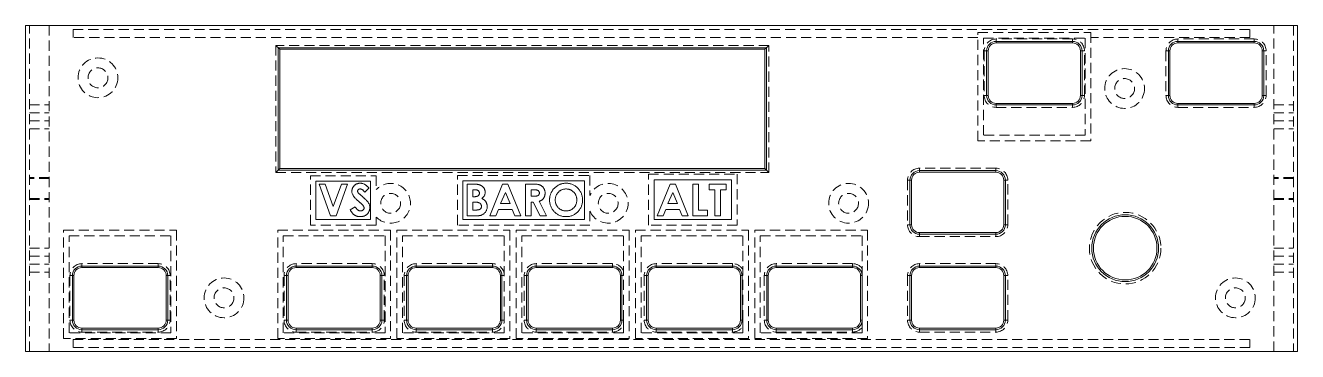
# Model space of a CAD drawing. Header units: millimetres. Extents: x 0 to 160, y 0 to 41.
import ezdxf

# ---------------------------------------------------------------- set-up
doc = ezdxf.new("R2010")
doc.units = ezdxf.units.MM
doc.linetypes.add('HIDDEN', pattern=[1.905, 1.27, -0.635])

msp = doc.modelspace()

# ---------------------------------------------------------------- linework, layer by layer
at = {"color": 7, "linetype": 'Continuous', "lineweight": 15}
for p, q in [((160, 41), (0, 41)), ((0, 41), (0, 0)), ((160, 0), (160, 41)), ((31.5, 38.5), (32, 38)), ((93.5, 38.5), (93, 38)), ((122.09, 38.8), (122.09, 39.3)), ((122.09, 39), (131.69, 39)), ((131.69, 38.8), (122.09, 38.8)), ((131.69, 39.3), (131.69, 38.8)), ((144.95, 38.8), (144.95, 39.3)), ((144.95, 39), (154.55, 39)), ((154.55, 38.8), (144.95, 38.8)), ((154.55, 39.3), (154.55, 38.8)), ((31.8, 22.8), (31.8, 38.2)), ((31.8, 38.2), (93.2, 38.2)), ((32, 38), (32, 23)), ((93, 38), (32, 38)), ((93, 23), (93, 38)), ((93.2, 38.2), (93.2, 22.8)), ((121.09, 37.8), (120.59, 37.8)), ((120.89, 32.2), (120.89, 37.8)), ((121.09, 37.8), (121.09, 32.2)), ((133.19, 37.8), (132.69, 37.8)), ((132.69, 32.2), (132.69, 37.8)), ((132.89, 37.8), (132.89, 32.2)), ((143.95, 37.8), (143.45, 37.8)), ((143.75, 32.2), (143.75, 37.8)), ((143.95, 37.8), (143.95, 32.2)), ((156.05, 37.8), (155.55, 37.8)), ((155.55, 32.2), (155.55, 37.8)), ((155.75, 37.8), (155.75, 32.2)), ((121.09, 32.2), (120.59, 32.2)), ((133.19, 32.2), (132.69, 32.2)), ((143.95, 32.2), (143.45, 32.2)), ((156.05, 32.2), (155.55, 32.2)), ((122.09, 31.2), (122.09, 30.7)), ((122.09, 31.2), (131.69, 31.2)), ((131.69, 31), (122.09, 31)), ((131.69, 30.7), (131.69, 31.2)), ((144.95, 31.2), (144.95, 30.7)), ((144.95, 31.2), (154.55, 31.2)), ((154.55, 31), (144.95, 31)), ((154.55, 30.7), (154.55, 31.2)), ((32, 23), (31.5, 22.5)), ((93.2, 22.8), (31.8, 22.8)), ((32, 23), (93, 23)), ((93, 23), (93.5, 22.5)), ((112.45, 22.55), (112.45, 23.05)), ((112.45, 22.75), (122.05, 22.75)), ((122.05, 22.55), (112.45, 22.55)), ((122.05, 23.05), (122.05, 22.55)), ((36.54, 21.41), (36.54, 16.61)), ((43.42, 21.41), (36.54, 21.41)), ((36.93, 21.06), (37.7, 21.06)), ((38.38, 17.06), (36.93, 21.06)), ((37.7, 21.06), (38.72, 18.22)), ((38.72, 18.22), (39.75, 21.06)), ((40.52, 21.06), (39.07, 17.06)), ((39.75, 21.06), (40.52, 21.06)), ((43.42, 16.61), (43.42, 21.41)), ((70.3, 21.45), (55.03, 21.45)), ((55.03, 21.45), (55.03, 16.61)), ((55.56, 17.06), (55.56, 21.06)), ((55.56, 21.06), (56.2, 21.06)), ((58.41, 17.06), (60.02, 21.06)), ((60.02, 21.06), (60.69, 21.06)), ((60.69, 21.06), (62.31, 17.06)), ((62.89, 21.06), (63.73, 21.06)), ((62.89, 17.06), (62.89, 21.06)), ((70.3, 16.61), (70.3, 21.45)), ((79.07, 21.61), (79.07, 16.61)), ((88.81, 21.61), (79.07, 21.61)), ((79.46, 17.06), (81.07, 21.06)), ((81.07, 21.06), (81.74, 21.06)), ((81.74, 21.06), (83.35, 17.06)), ((83.94, 21.06), (84.66, 21.06)), ((83.94, 17.06), (83.94, 21.06)), ((84.66, 21.06), (84.66, 17.78)), ((85.99, 21.06), (88.15, 21.06)), ((85.99, 20.34), (85.99, 21.06)), ((88.15, 21.06), (88.15, 20.34)), ((88.81, 16.61), (88.81, 21.61)), ((111.45, 21.55), (110.95, 21.55)), ((111.25, 15.95), (111.25, 21.55)), ((111.45, 21.55), (111.45, 15.95)), ((123.55, 21.55), (123.05, 21.55)), ((123.05, 15.95), (123.05, 21.55)), ((123.25, 21.55), (123.25, 15.95)), ((43.21, 20.53), (42.67, 20.04)), ((56.5, 20.34), (56.28, 20.34)), ((56.28, 20.34), (56.28, 19.47)), ((56.28, 19.47), (56.47, 19.47)), ((60.36, 19.99), (59.76, 18.6)), ((60.96, 18.6), (60.36, 19.99)), ((63.86, 20.34), (63.61, 20.34)), ((63.61, 20.34), (63.61, 19.52)), ((63.61, 19.52), (63.89, 19.52)), ((81.41, 19.99), (80.81, 18.6)), ((82, 18.6), (81.41, 19.99)), ((86.71, 20.34), (85.99, 20.34)), ((86.71, 17.06), (86.71, 20.34)), ((88.15, 20.34), (87.43, 20.34)), ((87.43, 20.34), (87.43, 17.06)), ((40.85, 17.81), (41.48, 18.19)), ((56.45, 18.8), (56.28, 18.8)), ((56.28, 18.8), (56.28, 17.78)), ((56.28, 17.78), (56.49, 17.78)), ((59.48, 17.88), (59.17, 17.06)), ((61.23, 17.88), (59.48, 17.88)), ((59.76, 18.6), (60.96, 18.6)), ((61.54, 17.06), (61.23, 17.88)), ((63.86, 18.8), (63.61, 18.8)), ((63.61, 18.8), (63.61, 17.06)), ((64.74, 17.06), (63.86, 18.8)), ((64.61, 18.89), (65.54, 17.06)), ((80.53, 17.88), (80.22, 17.06)), ((82.28, 17.88), (80.53, 17.88)), ((80.81, 18.6), (82, 18.6)), ((82.59, 17.06), (82.28, 17.88)), ((84.66, 17.78), (85.79, 17.78)), ((85.79, 17.78), (85.79, 17.06)), ((36.54, 16.61), (43.42, 16.61)), ((39.07, 17.06), (38.38, 17.06)), ((55.03, 16.61), (70.3, 16.61)), ((56.69, 17.06), (55.56, 17.06)), ((59.17, 17.06), (58.41, 17.06)), ((62.31, 17.06), (61.54, 17.06)), ((63.61, 17.06), (62.89, 17.06)), ((65.54, 17.06), (64.74, 17.06)), ((79.07, 16.61), (88.81, 16.61)), ((80.22, 17.06), (79.46, 17.06)), ((83.35, 17.06), (82.59, 17.06)), ((85.79, 17.06), (83.94, 17.06)), ((87.43, 17.06), (86.71, 17.06)), ((111.45, 15.95), (110.95, 15.95)), ((112.45, 14.95), (112.45, 14.45)), ((112.45, 14.95), (122.05, 14.95)), ((122.05, 14.75), (112.45, 14.75)), ((122.05, 14.45), (122.05, 14.95)), ((123.55, 15.95), (123.05, 15.95)), ((7.1, 11.05), (7.1, 10.55)), ((7.1, 10.75), (16.7, 10.75)), ((16.7, 10.55), (7.1, 10.55)), ((16.7, 10.55), (16.7, 11.05)), ((34.03, 11.05), (34.03, 10.55)), ((34.03, 10.75), (43.63, 10.75)), ((43.63, 10.55), (34.03, 10.55)), ((43.63, 10.55), (43.63, 11.05)), ((49.13, 11.05), (49.13, 10.55)), ((49.13, 10.75), (58.73, 10.75)), ((58.73, 10.55), (49.13, 10.55)), ((58.73, 10.55), (58.73, 11.05)), ((64.23, 11.05), (64.23, 10.55)), ((64.23, 10.75), (73.83, 10.75)), ((73.83, 10.55), (64.23, 10.55)), ((73.83, 10.55), (73.83, 11.05)), ((79.33, 11.05), (79.33, 10.55)), ((79.33, 10.75), (88.93, 10.75)), ((88.93, 10.55), (79.33, 10.55)), ((88.93, 10.55), (88.93, 11.05)), ((94.43, 10.55), (94.43, 11.05)), ((94.43, 10.75), (104.03, 10.75)), ((104.03, 10.55), (94.43, 10.55)), ((104.03, 11.05), (104.03, 10.55)), ((112.45, 10.55), (112.45, 11.05)), ((112.45, 10.75), (122.05, 10.75)), ((122.05, 10.55), (112.45, 10.55)), ((122.05, 11.05), (122.05, 10.55)), ((5.6, 9.55), (6.1, 9.55)), ((5.9, 3.95), (5.9, 9.55)), ((6.1, 9.55), (6.1, 3.95)), ((17.7, 9.55), (18.2, 9.55)), ((17.7, 3.95), (17.7, 9.55)), ((17.9, 9.55), (17.9, 3.95)), ((32.53, 9.55), (33.03, 9.55)), ((32.83, 3.95), (32.83, 9.55)), ((33.03, 9.55), (33.03, 3.95)), ((44.63, 9.55), (45.13, 9.55)), ((44.63, 3.95), (44.63, 9.55)), ((44.83, 9.55), (44.83, 3.95)), ((47.63, 9.55), (48.13, 9.55)), ((47.93, 3.95), (47.93, 9.55)), ((48.13, 9.55), (48.13, 3.95)), ((59.73, 9.55), (60.23, 9.55)), ((59.73, 3.95), (59.73, 9.55)), ((59.93, 9.55), (59.93, 3.95)), ((62.73, 9.55), (63.23, 9.55)), ((63.03, 3.95), (63.03, 9.55)), ((63.23, 9.55), (63.23, 3.95)), ((74.83, 9.55), (75.23, 9.55)), ((74.83, 3.95), (74.83, 9.55)), ((75.03, 9.55), (75.03, 3.95)), ((77.83, 9.55), (78.33, 9.55)), ((78.13, 3.95), (78.13, 9.55)), ((78.33, 9.55), (78.33, 3.95)), ((89.93, 9.55), (90.23, 9.55)), ((89.93, 3.95), (89.93, 9.55)), ((90.13, 9.55), (90.13, 3.95)), ((93.43, 9.55), (92.93, 9.55)), ((93.23, 3.95), (93.23, 9.55)), ((93.43, 9.55), (93.43, 3.95)), ((105.23, 9.55), (105.03, 9.55)), ((105.03, 3.95), (105.03, 9.55)), ((105.23, 9.55), (105.23, 3.95)), ((111.45, 9.55), (110.95, 9.55)), ((111.25, 3.95), (111.25, 9.55)), ((111.45, 9.55), (111.45, 3.95)), ((123.55, 9.55), (123.05, 9.55)), ((123.05, 3.95), (123.05, 9.55)), ((123.25, 9.55), (123.25, 3.95)), ((5.6, 3.95), (6.1, 3.95)), ((17.7, 3.95), (18.2, 3.95)), ((32.53, 3.95), (33.03, 3.95)), ((44.63, 3.95), (45.13, 3.95)), ((47.63, 3.95), (48.13, 3.95)), ((59.73, 3.95), (60.23, 3.95)), ((62.73, 3.95), (63.23, 3.95)), ((74.83, 3.95), (75.23, 3.95)), ((77.83, 3.95), (78.33, 3.95)), ((89.93, 3.95), (90.23, 3.95)), ((93.43, 3.95), (92.93, 3.95)), ((105.03, 3.95), (105.23, 3.95)), ((111.45, 3.95), (110.95, 3.95)), ((123.55, 3.95), (123.05, 3.95)), ((7.1, 2.45), (7.1, 2.95)), ((7.1, 2.95), (16.7, 2.95)), ((16.7, 2.75), (7.1, 2.75)), ((16.7, 2.95), (16.7, 2.45)), ((34.03, 2.45), (34.03, 2.95)), ((34.03, 2.95), (43.63, 2.95)), ((43.63, 2.75), (34.03, 2.75)), ((43.63, 2.95), (43.63, 2.45)), ((49.13, 2.95), (58.73, 2.95)), ((49.13, 2.45), (49.13, 2.95)), ((58.73, 2.75), (49.13, 2.75)), ((58.73, 2.95), (58.73, 2.45)), ((64.23, 2.45), (64.23, 2.95)), ((64.23, 2.95), (73.83, 2.95)), ((73.83, 2.75), (64.23, 2.75)), ((73.83, 2.95), (73.83, 2.45)), ((79.33, 2.45), (79.33, 2.95)), ((79.33, 2.95), (88.93, 2.95)), ((88.93, 2.75), (79.33, 2.75)), ((88.93, 2.95), (88.93, 2.45)), ((94.43, 2.95), (94.43, 2.45)), ((94.43, 2.95), (104.03, 2.95)), ((104.03, 2.75), (94.43, 2.75)), ((104.03, 2.45), (104.03, 2.95)), ((112.45, 2.95), (112.45, 2.45)), ((112.45, 2.95), (122.05, 2.95)), ((122.05, 2.75), (112.45, 2.75)), ((122.05, 2.45), (122.05, 2.95)), ((0, 0), (160, 0))]:
    msp.add_line(p, q, dxfattribs=at)
at = {"color": 7, "linetype": 'HIDDEN', "lineweight": 0}
for p, q in [((0.5, 0), (0.5, 41)), ((3, 41), (3, 0)), ((6, 39.5), (6, 40.5)), ((6, 40.5), (154, 40.5)), ((119.79, 26.5), (119.79, 40.1)), ((119.79, 40.1), (133.99, 40.1)), ((133.99, 40.1), (133.99, 26.5)), ((154, 40.5), (154, 39.5)), ((157, 0), (157, 41)), ((159.5, 41), (159.5, 0)), ((119.79, 39.5), (6, 39.5)), ((93.5, 38.5), (31.5, 38.5)), ((31.5, 38.5), (31.5, 22.5)), ((93.5, 22.5), (93.5, 38.5)), ((120.49, 27.2), (120.49, 39.4)), ((120.49, 39.4), (133.29, 39.4)), ((131.69, 39.3), (122.09, 39.3)), ((133.29, 39.4), (133.29, 27.2)), ((154, 39.5), (133.99, 39.5)), ((154.55, 39.3), (144.95, 39.3)), ((120.59, 37.8), (120.59, 32.2)), ((133.19, 32.2), (133.19, 37.8)), ((143.45, 37.8), (143.45, 32.2)), ((156.05, 32.2), (156.05, 37.8)), ((0.5, 31), (3, 31)), ((122.09, 30.7), (131.69, 30.7)), ((144.95, 30.7), (154.55, 30.7)), ((157, 31), (159.5, 31)), ((0.5, 30), (3, 30)), ((0.5, 29), (3, 29)), ((157, 30), (159.5, 30)), ((157, 29), (159.5, 29)), ((0.5, 28), (3, 28)), ((133.29, 27.2), (120.49, 27.2)), ((157, 28), (159.5, 28)), ((133.99, 26.5), (119.79, 26.5)), ((31.5, 22.5), (93.5, 22.5)), ((122.05, 23.05), (112.45, 23.05)), ((3, 21.88), (0.5, 21.88)), ((3, 21.75), (0.5, 21.75)), ((35.84, 22.11), (44.12, 22.11)), ((35.84, 15.91), (35.84, 22.11)), ((44.12, 22.11), (44.12, 20.37)), ((54.33, 15.91), (54.33, 22.15)), ((54.33, 22.15), (71, 22.15)), ((71, 22.15), (71, 19.63)), ((78.37, 15.91), (78.37, 22.31)), ((78.37, 22.31), (89.51, 22.31)), ((89.51, 22.31), (89.51, 15.91)), ((110.95, 21.55), (110.95, 15.95)), ((123.55, 15.95), (123.55, 21.55)), ((159.5, 21.88), (157, 21.88)), ((159.5, 21.75), (157, 21.75)), ((0.5, 19.25), (3, 19.25)), ((157, 19.25), (159.5, 19.25)), ((0.5, 19.12), (3, 19.12)), ((71, 17.65), (71, 15.91)), ((157, 19.12), (159.5, 19.12)), ((44.12, 16.91), (44.12, 15.91)), ((4.8, 1.65), (4.8, 15.25)), ((4.8, 15.25), (19, 15.25)), ((5.5, 14.55), (18.3, 14.55)), ((5.5, 2.35), (5.5, 14.55)), ((18.3, 14.55), (18.3, 2.35)), ((19, 15.25), (19, 1.65)), ((31.73, 15.25), (45.93, 15.25)), ((31.73, 1.65), (31.73, 15.25)), ((32.43, 14.55), (45.23, 14.55)), ((32.43, 2.35), (32.43, 14.55)), ((44.12, 15.91), (35.84, 15.91)), ((45.23, 14.55), (45.23, 2.35)), ((45.93, 15.25), (45.93, 1.65)), ((46.73, 1.65), (46.73, 15.25)), ((46.73, 15.25), (60.93, 15.25)), ((47.43, 2.35), (47.43, 14.55)), ((47.43, 14.55), (60.23, 14.55)), ((71, 15.91), (54.33, 15.91)), ((60.23, 14.55), (60.23, 2.35)), ((60.93, 15.25), (60.93, 1.65)), ((61.73, 1.65), (61.73, 15.25)), ((61.73, 15.25), (75.93, 15.25)), ((62.43, 2.35), (62.43, 14.55)), ((62.43, 14.55), (75.23, 14.55)), ((75.23, 14.55), (75.23, 10.09)), ((75.93, 15.25), (75.93, 1.65)), ((76.73, 15.25), (90.93, 15.25)), ((76.73, 1.65), (76.73, 15.25)), ((77.43, 2.35), (77.43, 14.55)), ((77.43, 14.55), (90.23, 14.55)), ((89.51, 15.91), (78.37, 15.91)), ((90.23, 14.55), (90.23, 10.3)), ((90.93, 15.25), (90.93, 1.65)), ((91.73, 1.65), (91.73, 15.25)), ((91.73, 15.25), (105.93, 15.25)), ((92.43, 14.55), (105.23, 14.55)), ((92.43, 2.35), (92.43, 14.55)), ((105.23, 14.55), (105.23, 10.45)), ((105.93, 15.25), (105.93, 1.65)), ((112.45, 14.45), (122.05, 14.45)), ((0.5, 13), (3, 13)), ((157, 13), (159.5, 13)), ((0.5, 12), (3, 12)), ((157, 12), (159.5, 12)), ((0.5, 11), (3, 11)), ((0.5, 10), (3, 10)), ((16.7, 11.05), (7.1, 11.05)), ((43.63, 11.05), (34.03, 11.05)), ((58.73, 11.05), (49.13, 11.05)), ((73.83, 11.05), (64.23, 11.05)), ((88.93, 11.05), (79.33, 11.05)), ((104.03, 11.05), (94.43, 11.05)), ((122.05, 11.05), (112.45, 11.05)), ((157, 11), (159.5, 11)), ((157, 10), (159.5, 10)), ((5.6, 9.55), (5.6, 3.95)), ((18.2, 3.95), (18.2, 9.55)), ((32.53, 9.55), (32.53, 3.95)), ((45.13, 3.95), (45.13, 9.55)), ((47.63, 9.55), (47.63, 3.95)), ((62.73, 9.55), (62.73, 3.95)), ((75.23, 3.95), (75.23, 9.55)), ((77.83, 9.55), (77.83, 3.95)), ((90.23, 3.95), (90.23, 9.55)), ((92.93, 9.55), (92.93, 3.95)), ((110.95, 9.55), (110.95, 3.95)), ((123.55, 3.95), (123.55, 9.55)), ((75.23, 3.41), (75.23, 2.35)), ((90.23, 3.2), (90.23, 2.35)), ((19, 1.65), (4.8, 1.65)), ((18.3, 2.35), (5.5, 2.35)), ((7.1, 2.45), (16.7, 2.45)), ((45.93, 1.65), (31.73, 1.65)), ((45.23, 2.35), (32.43, 2.35)), ((34.03, 2.45), (43.63, 2.45)), ((60.93, 1.65), (46.73, 1.65)), ((60.23, 2.35), (47.43, 2.35)), ((49.13, 2.45), (58.73, 2.45)), ((75.93, 1.65), (61.73, 1.65)), ((75.23, 2.35), (62.43, 2.35)), ((64.23, 2.45), (73.83, 2.45)), ((90.93, 1.65), (76.73, 1.65)), ((90.23, 2.35), (77.43, 2.35)), ((79.33, 2.45), (88.93, 2.45)), ((105.93, 1.65), (91.73, 1.65)), ((105.23, 2.35), (92.43, 2.35)), ((94.43, 2.45), (104.03, 2.45)), ((105.23, 3.05), (105.23, 2.35)), ((112.45, 2.45), (122.05, 2.45)), ((6, 1.5), (154, 1.5)), ((6, 0.5), (6, 1.5)), ((154, 0.5), (6, 0.5)), ((154, 1.5), (154, 0.5))]:
    msp.add_line(p, q, dxfattribs=at)
for centre, radius in [((9.12, 34.42), 2.5), ((9.12, 34.42), 1.25), ((138.25, 33.07), 2.5), ((138.25, 33.07), 1.25), ((103.53, 18.64), 2.5), ((45.93, 18.64), 1.25), ((73.3, 18.64), 1.25), ((103.53, 18.64), 1.25), ((138.32, 13), 4.5), ((24.98, 6.75), 2.5), ((24.98, 6.75), 1.25), ((152.18, 6.75), 2.5), ((152.18, 6.75), 1.25)]:
    msp.add_circle(centre, radius, dxfattribs=at)
at = {"color": 7, "linetype": 'Continuous', "lineweight": 15}
for radius in [4.2, 4]:
    msp.add_circle((138.32, 13), radius, dxfattribs=at)
at = {"color": 7, "linetype": 'HIDDEN', "lineweight": 0}
for centre, radius, start, end in [((122.09, 37.8), 1.5, 90, 180), ((131.69, 37.8), 1.5, 0, 90), ((144.95, 37.8), 1.5, 90, 180), ((154.55, 37.8), 1.5, 0, 90), ((122.09, 32.2), 1.5, 180, 270), ((131.69, 32.2), 1.5, 270, 360), ((144.95, 32.2), 1.5, 180, 270), ((154.55, 32.2), 1.5, 270, 0), ((112.45, 21.55), 1.5, 90, 180), ((122.05, 21.55), 1.5, 0, 90), ((45.93, 18.64), 2.5, 223.764, 136.236), ((73.3, 18.64), 2.5, 203.3179, 156.6821), ((112.45, 15.95), 1.5, 180, 270), ((122.05, 15.95), 1.5, 270, 0), ((7.1, 9.55), 1.5, 90, 180), ((16.7, 9.55), 1.5, 0, 90), ((34.03, 9.55), 1.5, 90, 180), ((43.63, 9.55), 1.5, 0, 90), ((49.13, 9.55), 1.5, 90, 180), ((58.73, 9.55), 1.5, 0, 90), ((64.23, 9.55), 1.5, 90, 180), ((73.83, 9.55), 1.5, 21.0395, 90), ((79.33, 9.55), 1.5, 90, 180), ((88.93, 9.55), 1.5, 29.9264, 90), ((94.43, 9.55), 1.5, 90, 180), ((104.03, 9.55), 1.5, 36.8699, 90), ((112.45, 9.55), 1.5, 90, 180), ((122.05, 9.55), 1.5, 0, 90), ((7.1, 3.95), 1.5, 180, 270), ((16.7, 3.95), 1.5, 270, 0), ((34.03, 3.95), 1.5, 180, 270), ((43.63, 3.95), 1.5, 270, 0), ((49.13, 3.95), 1.5, 180, 270), ((58.73, 3.95), 1.5, 270, 0), ((64.23, 3.95), 1.5, 180, 270), ((73.83, 3.95), 1.5, 270, 338.9605), ((79.33, 3.95), 1.5, 180, 270), ((88.93, 3.95), 1.5, 270, 330.0736), ((94.43, 3.95), 1.5, 180, 270), ((112.45, 3.95), 1.5, 180, 270), ((122.05, 3.95), 1.5, 270, 0), ((104.03, 3.95), 1.5, 270, 323.1301)]:
    msp.add_arc(centre, radius, start, end, dxfattribs=at)
at = {"color": 7, "linetype": 'Continuous', "lineweight": 15}
for centre, radius, start, end in [((122.09, 37.8), 1.2, 90, 180), ((122.09, 37.8), 1, 90, 180), ((131.69, 37.8), 1.2, 360, 90), ((131.69, 37.8), 1, 0, 90), ((144.95, 37.8), 1.2, 90, 180), ((144.95, 37.8), 1, 90, 180), ((154.55, 37.8), 1.2, 0, 90), ((154.55, 37.8), 1, 360, 90), ((122.09, 32.2), 1.2, 180, 270), ((122.09, 32.2), 1, 180, 270), ((131.69, 32.2), 1.2, 270, 0), ((131.69, 32.2), 1, 270, 0), ((144.95, 32.2), 1.2, 180, 270), ((144.95, 32.2), 1, 180, 270), ((154.55, 32.2), 1.2, 270, 0), ((154.55, 32.2), 1, 270, 0), ((112.45, 21.55), 1.2, 90, 180), ((112.45, 21.55), 1, 90, 180), ((122.05, 21.55), 1.2, 0, 90), ((122.05, 21.55), 1, 0, 90), ((112.45, 15.95), 1.2, 180, 270), ((112.45, 15.95), 1, 180, 270), ((122.05, 15.95), 1.2, 270, 0), ((122.05, 15.95), 1, 270, 0), ((7.1, 9.55), 1.2, 90, 180), ((7.1, 9.55), 1, 90, 180), ((16.7, 9.55), 1.2, 0, 90), ((16.7, 9.55), 1, 0, 90), ((34.03, 9.55), 1.2, 90, 180), ((34.03, 9.55), 1, 90, 180), ((43.63, 9.55), 1.2, 0, 90), ((43.63, 9.55), 1, 0, 90), ((49.13, 9.55), 1.2, 90, 180), ((49.13, 9.55), 1, 90, 180), ((58.73, 9.55), 1.2, 0, 90), ((58.73, 9.55), 1, 0, 90), ((64.23, 9.55), 1.2, 90, 180), ((64.23, 9.55), 1, 90, 180), ((73.83, 9.55), 1.2, 0, 90), ((73.83, 9.55), 1, 0, 90), ((79.33, 9.55), 1.2, 90, 180), ((79.33, 9.55), 1, 90, 180), ((88.93, 9.55), 1.2, 0, 90), ((88.93, 9.55), 1, 0, 90), ((94.43, 9.55), 1.2, 90, 180), ((94.43, 9.55), 1, 90, 180), ((104.03, 9.55), 1.2, 0, 90), ((104.03, 9.55), 1, 0, 90), ((112.45, 9.55), 1.2, 90, 180), ((112.45, 9.55), 1, 90, 180), ((122.05, 9.55), 1.2, 0, 90), ((122.05, 9.55), 1, 0, 90), ((7.1, 3.95), 1.2, 180, 270), ((7.1, 3.95), 1, 180, 270), ((16.7, 3.95), 1.2, 270, 0), ((16.7, 3.95), 1, 270, 0), ((34.03, 3.95), 1.2, 180, 270), ((34.03, 3.95), 1, 180, 270), ((43.63, 3.95), 1.2, 270, 0), ((43.63, 3.95), 1, 270, 0), ((49.13, 3.95), 1.2, 180, 270), ((49.13, 3.95), 1, 180, 270), ((58.73, 3.95), 1.2, 270, 0), ((58.73, 3.95), 1, 270, 0), ((64.23, 3.95), 1.2, 180, 270), ((64.23, 3.95), 1, 180, 270), ((73.83, 3.95), 1.2, 270, 0), ((73.83, 3.95), 1, 270, 0), ((79.33, 3.95), 1.2, 180, 270), ((79.33, 3.95), 1, 180, 270), ((88.93, 3.95), 1.2, 270, 0), ((88.93, 3.95), 1, 270, 0), ((94.43, 3.95), 1.2, 180, 270), ((94.43, 3.95), 1, 180, 270), ((104.03, 3.95), 1.2, 270, 0), ((104.03, 3.95), 1, 270, 0), ((112.45, 3.95), 1.2, 180, 270), ((112.45, 3.95), 1, 180, 270), ((122.05, 3.95), 1.2, 270, 0), ((122.05, 3.95), 1, 270, 0)]:
    msp.add_arc(centre, radius, start, end, dxfattribs=at)
for points, knots in [([(41.06, 20.15), (41.06, 20.18), (41.06, 20.25), (41.07, 20.35), (41.1, 20.45), (41.13, 20.54), (41.17, 20.63), (41.23, 20.71), (41.29, 20.79), (41.36, 20.87), (41.43, 20.94), (41.52, 21), (41.6, 21.05), (41.7, 21.09), (41.79, 21.12), (41.89, 21.15), (42, 21.16), (42.07, 21.16), (42.11, 21.16)], [0, 0, 0, 0, 0.063173, 0.124457, 0.184841, 0.244567, 0.304319, 0.3652, 0.427421, 0.491262, 0.555499, 0.618605, 0.680495, 0.742473, 0.804991, 0.868252, 0.932887, 1, 1, 1, 1]), ([(41.06, 20.15), (41.06, 20.18), (41.06, 20.25), (41.07, 20.35), (41.1, 20.45), (41.13, 20.54), (41.17, 20.63), (41.23, 20.71), (41.29, 20.79), (41.36, 20.87), (41.43, 20.94), (41.52, 21), (41.6, 21.05), (41.7, 21.09), (41.79, 21.12), (41.89, 21.15), (42, 21.16), (42.07, 21.16), (42.11, 21.16)], [0, 0, 0, 0, 0.063173, 0.124457, 0.184841, 0.244567, 0.304319, 0.3652, 0.427421, 0.491262, 0.555499, 0.618605, 0.680495, 0.742473, 0.804991, 0.868252, 0.932887, 1, 1, 1, 1]), ([(42.11, 21.16), (42.15, 21.16), (42.25, 21.16), (42.39, 21.13), (42.52, 21.09), (42.63, 21.04), (42.72, 20.99), (42.78, 20.94), (42.85, 20.89), (42.92, 20.83), (42.99, 20.77), (43.06, 20.69), (43.14, 20.61), (43.19, 20.56), (43.21, 20.53)], [0, 0, 0, 0, 0.10691, 0.212977, 0.319777, 0.428556, 0.485857, 0.546559, 0.611431, 0.679821, 0.753159, 0.830753, 0.913133, 1, 1, 1, 1]), ([(42.11, 21.16), (42.15, 21.16), (42.25, 21.16), (42.39, 21.13), (42.52, 21.09), (42.63, 21.04), (42.72, 20.99), (42.78, 20.94), (42.85, 20.89), (42.92, 20.83), (42.99, 20.77), (43.06, 20.69), (43.14, 20.61), (43.19, 20.56), (43.21, 20.53)], [0, 0, 0, 0, 0.10691, 0.212977, 0.319777, 0.428556, 0.485857, 0.546559, 0.611431, 0.679821, 0.753159, 0.830753, 0.913133, 1, 1, 1, 1]), ([(56.2, 21.06), (56.25, 21.06), (56.33, 21.06), (56.46, 21.06), (56.58, 21.05), (56.68, 21.04), (56.78, 21.03), (56.87, 21.02), (56.95, 21.01), (57, 21), (57.02, 20.99)], [0, 0, 0, 0, 0.1639957, 0.3173286, 0.4580599, 0.5891584, 0.707952, 0.816322, 0.9135847, 1, 1, 1, 1]), ([(56.2, 21.06), (56.25, 21.06), (56.33, 21.06), (56.46, 21.06), (56.58, 21.05), (56.68, 21.04), (56.78, 21.03), (56.87, 21.02), (56.95, 21.01), (57, 21), (57.02, 20.99)], [0, 0, 0, 0, 0.1639957, 0.3173286, 0.4580599, 0.5891584, 0.707952, 0.816322, 0.9135847, 1, 1, 1, 1]), ([(57.02, 20.99), (57.05, 20.98), (57.11, 20.97), (57.19, 20.93), (57.27, 20.9), (57.35, 20.85), (57.42, 20.81), (57.48, 20.75), (57.55, 20.7), (57.6, 20.63), (57.65, 20.57), (57.7, 20.5), (57.74, 20.42), (57.77, 20.35), (57.79, 20.27), (57.81, 20.19), (57.82, 20.1), (57.82, 20.05), (57.82, 20.02)], [0, 0, 0, 0, 0.06875, 0.134909, 0.199721, 0.262974, 0.325357, 0.387336, 0.449407, 0.511118, 0.572473, 0.633077, 0.692861, 0.752561, 0.812738, 0.873479, 0.935776, 1, 1, 1, 1]), ([(57.02, 20.99), (57.05, 20.98), (57.11, 20.97), (57.19, 20.93), (57.27, 20.9), (57.35, 20.85), (57.42, 20.81), (57.48, 20.75), (57.55, 20.7), (57.6, 20.63), (57.65, 20.57), (57.7, 20.5), (57.74, 20.42), (57.77, 20.35), (57.79, 20.27), (57.81, 20.19), (57.82, 20.1), (57.82, 20.05), (57.82, 20.02)], [0, 0, 0, 0, 0.06875, 0.134909, 0.199721, 0.262974, 0.325357, 0.387336, 0.449407, 0.511118, 0.572473, 0.633077, 0.692861, 0.752561, 0.812738, 0.873479, 0.935776, 1, 1, 1, 1]), ([(63.73, 21.06), (63.79, 21.06), (63.89, 21.06), (64.05, 21.05), (64.19, 21.05), (64.32, 21.03), (64.43, 21.02), (64.54, 21), (64.63, 20.97), (64.71, 20.95), (64.78, 20.91), (64.85, 20.88), (64.91, 20.84), (64.97, 20.79), (65.03, 20.74), (65.08, 20.69), (65.13, 20.63), (65.18, 20.56), (65.22, 20.49), (65.26, 20.42), (65.29, 20.34), (65.31, 20.27), (65.33, 20.19), (65.35, 20.1), (65.36, 20.01), (65.36, 19.96), (65.36, 19.92)], [0, 0, 0, 0, 0.072889, 0.140186, 0.202277, 0.258895, 0.310483, 0.357095, 0.398514, 0.435038, 0.469251, 0.502805, 0.53621, 0.569379, 0.602801, 0.636666, 0.670929, 0.705803, 0.741189, 0.776304, 0.812004, 0.847969, 0.884522, 0.921974, 0.960198, 1, 1, 1, 1]), ([(63.73, 21.06), (63.79, 21.06), (63.89, 21.06), (64.05, 21.05), (64.19, 21.05), (64.32, 21.03), (64.43, 21.02), (64.54, 21), (64.63, 20.97), (64.71, 20.95), (64.78, 20.91), (64.85, 20.88), (64.91, 20.84), (64.97, 20.79), (65.03, 20.74), (65.08, 20.69), (65.13, 20.63), (65.18, 20.56), (65.22, 20.49), (65.26, 20.42), (65.29, 20.34), (65.31, 20.27), (65.33, 20.19), (65.35, 20.1), (65.36, 20.01), (65.36, 19.96), (65.36, 19.92)], [0, 0, 0, 0, 0.072889, 0.140186, 0.202277, 0.258895, 0.310483, 0.357095, 0.398514, 0.435038, 0.469251, 0.502805, 0.53621, 0.569379, 0.602801, 0.636666, 0.670929, 0.705803, 0.741189, 0.776304, 0.812004, 0.847969, 0.884522, 0.921974, 0.960198, 1, 1, 1, 1]), ([(65.92, 19.06), (65.92, 19.11), (65.92, 19.2), (65.94, 19.34), (65.96, 19.48), (65.99, 19.61), (66.03, 19.74), (66.08, 19.87), (66.13, 20), (66.2, 20.12), (66.27, 20.24), (66.35, 20.35), (66.43, 20.45), (66.53, 20.55), (66.63, 20.64), (66.73, 20.73), (66.84, 20.81), (66.96, 20.88), (67.08, 20.95), (67.21, 21.01), (67.33, 21.06), (67.46, 21.09), (67.6, 21.13), (67.73, 21.15), (67.87, 21.16), (67.96, 21.16), (68.01, 21.16)], [0, 0, 0, 0, 0.043114, 0.085683, 0.127594, 0.169059, 0.210432, 0.251811, 0.293444, 0.335381, 0.377477, 0.418688, 0.459873, 0.500873, 0.541873, 0.583212, 0.624763, 0.666988, 0.70937, 0.751103, 0.792568, 0.833545, 0.874827, 0.916018, 0.957859, 1, 1, 1, 1]), ([(65.92, 19.06), (65.92, 19.11), (65.92, 19.2), (65.94, 19.34), (65.96, 19.48), (65.99, 19.61), (66.03, 19.74), (66.08, 19.87), (66.13, 20), (66.2, 20.12), (66.27, 20.24), (66.35, 20.35), (66.43, 20.45), (66.53, 20.55), (66.63, 20.64), (66.73, 20.73), (66.84, 20.81), (66.96, 20.88), (67.08, 20.95), (67.21, 21.01), (67.33, 21.06), (67.46, 21.09), (67.6, 21.13), (67.73, 21.15), (67.87, 21.16), (67.96, 21.16), (68.01, 21.16)], [0, 0, 0, 0, 0.043114, 0.085683, 0.127594, 0.169059, 0.210432, 0.251811, 0.293444, 0.335381, 0.377477, 0.418688, 0.459873, 0.500873, 0.541873, 0.583212, 0.624763, 0.666988, 0.70937, 0.751103, 0.792568, 0.833545, 0.874827, 0.916018, 0.957859, 1, 1, 1, 1]), ([(68.01, 21.16), (68.07, 21.16), (68.21, 21.16), (68.41, 21.13), (68.61, 21.08), (68.8, 21.01), (68.98, 20.93), (69.15, 20.82), (69.31, 20.69), (69.47, 20.55), (69.61, 20.39), (69.73, 20.23), (69.84, 20.05), (69.93, 19.87), (69.99, 19.67), (70.04, 19.47), (70.07, 19.26), (70.07, 19.12), (70.07, 19.05)], [0, 0, 0, 0, 0.063396, 0.125157, 0.185649, 0.245977, 0.306108, 0.367351, 0.429902, 0.49454, 0.559373, 0.62241, 0.684357, 0.745807, 0.80743, 0.869996, 0.933928, 1, 1, 1, 1]), ([(68.01, 21.16), (68.07, 21.16), (68.21, 21.16), (68.41, 21.13), (68.61, 21.08), (68.8, 21.01), (68.98, 20.93), (69.15, 20.82), (69.31, 20.69), (69.47, 20.55), (69.61, 20.39), (69.73, 20.23), (69.84, 20.05), (69.93, 19.87), (69.99, 19.67), (70.04, 19.47), (70.07, 19.26), (70.07, 19.12), (70.07, 19.05)], [0, 0, 0, 0, 0.063396, 0.125157, 0.185649, 0.245977, 0.306108, 0.367351, 0.429902, 0.49454, 0.559373, 0.62241, 0.684357, 0.745807, 0.80743, 0.869996, 0.933928, 1, 1, 1, 1]), ([(42.06, 18.75), (42.01, 18.79), (41.92, 18.87), (41.78, 18.99), (41.65, 19.11), (41.54, 19.22), (41.45, 19.31), (41.36, 19.41), (41.3, 19.49), (41.23, 19.59), (41.16, 19.71), (41.1, 19.86), (41.06, 20), (41.06, 20.1), (41.06, 20.15)], [0, 0, 0, 0, 0.1121246, 0.215201, 0.3099025, 0.3959591, 0.4734475, 0.5421403, 0.6025233, 0.6547263, 0.7478041, 0.8352784, 0.9189252, 1, 1, 1, 1]), ([(42.06, 18.75), (42.01, 18.79), (41.92, 18.87), (41.78, 18.99), (41.65, 19.11), (41.54, 19.22), (41.45, 19.31), (41.36, 19.41), (41.3, 19.49), (41.23, 19.59), (41.16, 19.71), (41.1, 19.86), (41.06, 20), (41.06, 20.1), (41.06, 20.15)], [0, 0, 0, 0, 0.1121246, 0.215201, 0.3099025, 0.3959591, 0.4734475, 0.5421403, 0.6025233, 0.6547263, 0.7478041, 0.8352784, 0.9189252, 1, 1, 1, 1]), ([(42.1, 20.45), (42.08, 20.45), (42.03, 20.44), (41.97, 20.43), (41.91, 20.4), (41.86, 20.37), (41.83, 20.33), (41.8, 20.28), (41.78, 20.23), (41.78, 20.2), (41.77, 20.18)], [0, 0, 0, 0, 0.148126, 0.285993, 0.416634, 0.54738, 0.671583, 0.784401, 0.893266, 1, 1, 1, 1]), ([(42.1, 20.45), (42.08, 20.45), (42.03, 20.44), (41.97, 20.43), (41.91, 20.4), (41.86, 20.37), (41.83, 20.33), (41.8, 20.28), (41.78, 20.23), (41.78, 20.2), (41.77, 20.18)], [0, 0, 0, 0, 0.148126, 0.285993, 0.416634, 0.54738, 0.671583, 0.784401, 0.893266, 1, 1, 1, 1]), ([(41.77, 20.18), (41.78, 20.17), (41.78, 20.13), (41.79, 20.08), (41.81, 20.04), (41.83, 20.01), (41.84, 19.99)], [0, 0, 0, 0, 0.241881, 0.487115, 0.737838, 1, 1, 1, 1]), ([(41.84, 19.99), (41.85, 19.98), (41.87, 19.95), (41.91, 19.91), (41.96, 19.86), (42.03, 19.8), (42.1, 19.73), (42.18, 19.65), (42.28, 19.57), (42.35, 19.51), (42.38, 19.48)], [0, 0, 0, 0, 0.059234, 0.136349, 0.233805, 0.349411, 0.483179, 0.635967, 0.809243, 1, 1, 1, 1]), ([(42.67, 20.04), (42.65, 20.07), (42.61, 20.13), (42.53, 20.21), (42.46, 20.28), (42.39, 20.34), (42.32, 20.39), (42.25, 20.42), (42.17, 20.44), (42.12, 20.44), (42.1, 20.45)], [0, 0, 0, 0, 0.1624203, 0.3118243, 0.4484328, 0.5733812, 0.6890771, 0.7975729, 0.900293, 1, 1, 1, 1]), ([(42.67, 20.04), (42.65, 20.07), (42.61, 20.13), (42.53, 20.21), (42.46, 20.28), (42.39, 20.34), (42.32, 20.39), (42.25, 20.42), (42.17, 20.44), (42.12, 20.44), (42.1, 20.45)], [0, 0, 0, 0, 0.1624203, 0.3118243, 0.4484328, 0.5733812, 0.6890771, 0.7975729, 0.900293, 1, 1, 1, 1]), ([(42.38, 19.48), (42.42, 19.45), (42.48, 19.39), (42.57, 19.31), (42.65, 19.24), (42.72, 19.18), (42.78, 19.13), (42.83, 19.08), (42.87, 19.05), (42.89, 19.02), (42.9, 19.01)], [0, 0, 0, 0, 0.192953, 0.366184, 0.520457, 0.655012, 0.770624, 0.865677, 0.942675, 1, 1, 1, 1]), ([(56.47, 19.47), (56.5, 19.47), (56.55, 19.47), (56.62, 19.48), (56.69, 19.49), (56.75, 19.5), (56.8, 19.52), (56.86, 19.54), (56.9, 19.56), (56.96, 19.6), (57.01, 19.65), (57.07, 19.73), (57.09, 19.82), (57.1, 19.89), (57.1, 19.92)], [0, 0, 0, 0, 0.088776, 0.171377, 0.248114, 0.321161, 0.388033, 0.452091, 0.512268, 0.568866, 0.676936, 0.781012, 0.886918, 1, 1, 1, 1]), ([(56.47, 19.47), (56.5, 19.47), (56.55, 19.47), (56.62, 19.48), (56.69, 19.49), (56.75, 19.5), (56.8, 19.52), (56.86, 19.54), (56.9, 19.56), (56.96, 19.6), (57.01, 19.65), (57.07, 19.73), (57.09, 19.82), (57.1, 19.89), (57.1, 19.92)], [0, 0, 0, 0, 0.088776, 0.171377, 0.248114, 0.321161, 0.388033, 0.452091, 0.512268, 0.568866, 0.676936, 0.781012, 0.886918, 1, 1, 1, 1]), ([(57.1, 19.92), (57.1, 19.95), (57.1, 20.01), (57.07, 20.1), (57.02, 20.17), (56.96, 20.22), (56.91, 20.26), (56.87, 20.28), (56.82, 20.3), (56.77, 20.32), (56.71, 20.33), (56.64, 20.34), (56.58, 20.34), (56.53, 20.34), (56.5, 20.34)], [0, 0, 0, 0, 0.112332, 0.217189, 0.320776, 0.429446, 0.48689, 0.547348, 0.610552, 0.67854, 0.751006, 0.828563, 0.911494, 1, 1, 1, 1]), ([(57.82, 20.02), (57.82, 19.98), (57.81, 19.91), (57.8, 19.8), (57.76, 19.7), (57.72, 19.6), (57.66, 19.5), (57.59, 19.41), (57.5, 19.33), (57.44, 19.27), (57.4, 19.25)], [0, 0, 0, 0, 0.12327, 0.242641, 0.359427, 0.47555, 0.593898, 0.720202, 0.854465, 1, 1, 1, 1]), ([(57.82, 20.02), (57.82, 19.98), (57.81, 19.91), (57.8, 19.8), (57.76, 19.7), (57.72, 19.6), (57.66, 19.5), (57.59, 19.41), (57.5, 19.33), (57.44, 19.27), (57.4, 19.25)], [0, 0, 0, 0, 0.12327, 0.242641, 0.359427, 0.47555, 0.593898, 0.720202, 0.854465, 1, 1, 1, 1]), ([(57.4, 19.25), (57.43, 19.23), (57.49, 19.2), (57.56, 19.16), (57.64, 19.11), (57.7, 19.06), (57.77, 19), (57.82, 18.95), (57.87, 18.89), (57.91, 18.82), (57.95, 18.76), (57.98, 18.69), (58.01, 18.62), (58.04, 18.54), (58.05, 18.47), (58.06, 18.39), (58.07, 18.3), (58.07, 18.25), (58.07, 18.22)], [0, 0, 0, 0, 0.072791, 0.142723, 0.209491, 0.274716, 0.336886, 0.397686, 0.457054, 0.515313, 0.572822, 0.630776, 0.689505, 0.748743, 0.809225, 0.870715, 0.934265, 1, 1, 1, 1]), ([(57.4, 19.25), (57.43, 19.23), (57.49, 19.2), (57.56, 19.16), (57.64, 19.11), (57.7, 19.06), (57.77, 19), (57.82, 18.95), (57.87, 18.89), (57.91, 18.82), (57.95, 18.76), (57.98, 18.69), (58.01, 18.62), (58.04, 18.54), (58.05, 18.47), (58.06, 18.39), (58.07, 18.3), (58.07, 18.25), (58.07, 18.22)], [0, 0, 0, 0, 0.072791, 0.142723, 0.209491, 0.274716, 0.336886, 0.397686, 0.457054, 0.515313, 0.572822, 0.630776, 0.689505, 0.748743, 0.809225, 0.870715, 0.934265, 1, 1, 1, 1]), ([(64.64, 19.93), (64.64, 19.96), (64.64, 20), (64.62, 20.06), (64.59, 20.11), (64.56, 20.16), (64.52, 20.21), (64.47, 20.25), (64.41, 20.28), (64.36, 20.3), (64.31, 20.31), (64.26, 20.32), (64.21, 20.33), (64.16, 20.33), (64.09, 20.34), (64.02, 20.34), (63.94, 20.34), (63.89, 20.34), (63.86, 20.34)], [0, 0, 0, 0, 0.063769, 0.125262, 0.185414, 0.246807, 0.309422, 0.372533, 0.437733, 0.50575, 0.544013, 0.58837, 0.640389, 0.697897, 0.763272, 0.834979, 0.913874, 1, 1, 1, 1]), ([(63.89, 19.52), (63.93, 19.52), (63.99, 19.52), (64.09, 19.53), (64.17, 19.54), (64.25, 19.55), (64.32, 19.56), (64.38, 19.58), (64.43, 19.59), (64.48, 19.62), (64.52, 19.64), (64.55, 19.67), (64.58, 19.71), (64.6, 19.74), (64.62, 19.79), (64.63, 19.83), (64.64, 19.88), (64.64, 19.92), (64.64, 19.93)], [0, 0, 0, 0, 0.10554, 0.2020864, 0.2906849, 0.3705526, 0.4426703, 0.5076749, 0.5655732, 0.6164547, 0.6633314, 0.708862, 0.7534118, 0.798515, 0.8450643, 0.8938731, 0.9447078, 1, 1, 1, 1]), ([(65.36, 19.92), (65.36, 19.89), (65.35, 19.83), (65.35, 19.74), (65.33, 19.65), (65.31, 19.57), (65.29, 19.49), (65.25, 19.42), (65.22, 19.35), (65.17, 19.28), (65.12, 19.21), (65.07, 19.16), (65.01, 19.1), (64.94, 19.05), (64.87, 19), (64.79, 18.96), (64.7, 18.92), (64.64, 18.9), (64.61, 18.89)], [0, 0, 0, 0, 0.068741, 0.134789, 0.198536, 0.260386, 0.320962, 0.379904, 0.438503, 0.496154, 0.554265, 0.612749, 0.672513, 0.733646, 0.79679, 0.861936, 0.929398, 1, 1, 1, 1]), ([(65.36, 19.92), (65.36, 19.89), (65.35, 19.83), (65.35, 19.74), (65.33, 19.65), (65.31, 19.57), (65.29, 19.49), (65.25, 19.42), (65.22, 19.35), (65.17, 19.28), (65.12, 19.21), (65.07, 19.16), (65.01, 19.1), (64.94, 19.05), (64.87, 19), (64.79, 18.96), (64.7, 18.92), (64.64, 18.9), (64.61, 18.89)], [0, 0, 0, 0, 0.068741, 0.134789, 0.198536, 0.260386, 0.320962, 0.379904, 0.438503, 0.496154, 0.554265, 0.612749, 0.672513, 0.733646, 0.79679, 0.861936, 0.929398, 1, 1, 1, 1]), ([(67.99, 20.45), (67.95, 20.44), (67.86, 20.44), (67.72, 20.42), (67.59, 20.39), (67.47, 20.35), (67.35, 20.29), (67.23, 20.23), (67.13, 20.15), (67.03, 20.05), (66.94, 19.95), (66.86, 19.84), (66.79, 19.73), (66.73, 19.61), (66.69, 19.48), (66.66, 19.34), (66.64, 19.2), (66.64, 19.1), (66.64, 19.05)], [0, 0, 0, 0, 0.064609, 0.127512, 0.188521, 0.248708, 0.308598, 0.368812, 0.429888, 0.492802, 0.555743, 0.617485, 0.678969, 0.740198, 0.80236, 0.866245, 0.931707, 1, 1, 1, 1]), ([(67.99, 20.45), (67.95, 20.44), (67.86, 20.44), (67.72, 20.42), (67.59, 20.39), (67.47, 20.35), (67.35, 20.29), (67.23, 20.23), (67.13, 20.15), (67.03, 20.05), (66.94, 19.95), (66.86, 19.84), (66.79, 19.73), (66.73, 19.61), (66.69, 19.48), (66.66, 19.34), (66.64, 19.2), (66.64, 19.1), (66.64, 19.05)], [0, 0, 0, 0, 0.064609, 0.127512, 0.188521, 0.248708, 0.308598, 0.368812, 0.429888, 0.492802, 0.555743, 0.617485, 0.678969, 0.740198, 0.80236, 0.866245, 0.931707, 1, 1, 1, 1]), ([(69.36, 19.06), (69.36, 19.11), (69.35, 19.2), (69.33, 19.34), (69.3, 19.47), (69.26, 19.6), (69.2, 19.72), (69.14, 19.83), (69.05, 19.94), (68.96, 20.04), (68.86, 20.14), (68.75, 20.22), (68.64, 20.29), (68.52, 20.35), (68.4, 20.39), (68.27, 20.42), (68.13, 20.44), (68.04, 20.44), (67.99, 20.45)], [0, 0, 0, 0, 0.065939, 0.129791, 0.192175, 0.253617, 0.314719, 0.376282, 0.438973, 0.503175, 0.567329, 0.629651, 0.69065, 0.751238, 0.811754, 0.872788, 0.93554, 1, 1, 1, 1]), ([(69.36, 19.06), (69.36, 19.11), (69.35, 19.2), (69.33, 19.34), (69.3, 19.47), (69.26, 19.6), (69.2, 19.72), (69.14, 19.83), (69.05, 19.94), (68.96, 20.04), (68.86, 20.14), (68.75, 20.22), (68.64, 20.29), (68.52, 20.35), (68.4, 20.39), (68.27, 20.42), (68.13, 20.44), (68.04, 20.44), (67.99, 20.45)], [0, 0, 0, 0, 0.065939, 0.129791, 0.192175, 0.253617, 0.314719, 0.376282, 0.438973, 0.503175, 0.567329, 0.629651, 0.69065, 0.751238, 0.811754, 0.872788, 0.93554, 1, 1, 1, 1]), ([(42.11, 16.96), (42.08, 16.96), (42.01, 16.96), (41.91, 16.97), (41.81, 16.99), (41.72, 17.01), (41.63, 17.04), (41.54, 17.07), (41.46, 17.11), (41.38, 17.16), (41.31, 17.22), (41.23, 17.28), (41.16, 17.35), (41.09, 17.43), (41.03, 17.51), (40.97, 17.61), (40.91, 17.7), (40.87, 17.77), (40.85, 17.81)], [0, 0, 0, 0, 0.063551, 0.125868, 0.18624, 0.244977, 0.303358, 0.36123, 0.418489, 0.475937, 0.534204, 0.594059, 0.655469, 0.718772, 0.784975, 0.853522, 0.925182, 1, 1, 1, 1]), ([(42.11, 16.96), (42.08, 16.96), (42.01, 16.96), (41.91, 16.97), (41.81, 16.99), (41.72, 17.01), (41.63, 17.04), (41.54, 17.07), (41.46, 17.11), (41.38, 17.16), (41.31, 17.22), (41.23, 17.28), (41.16, 17.35), (41.09, 17.43), (41.03, 17.51), (40.97, 17.61), (40.91, 17.7), (40.87, 17.77), (40.85, 17.81)], [0, 0, 0, 0, 0.063551, 0.125868, 0.18624, 0.244977, 0.303358, 0.36123, 0.418489, 0.475937, 0.534204, 0.594059, 0.655469, 0.718772, 0.784975, 0.853522, 0.925182, 1, 1, 1, 1]), ([(41.48, 18.19), (41.51, 18.15), (41.55, 18.07), (41.63, 17.97), (41.7, 17.88), (41.79, 17.8), (41.87, 17.75), (41.96, 17.71), (42.05, 17.68), (42.11, 17.68), (42.14, 17.68)], [0, 0, 0, 0, 0.1604579, 0.3076115, 0.4421389, 0.5662292, 0.6812222, 0.789558, 0.8950289, 1, 1, 1, 1]), ([(41.48, 18.19), (41.51, 18.15), (41.55, 18.07), (41.63, 17.97), (41.7, 17.88), (41.79, 17.8), (41.87, 17.75), (41.96, 17.71), (42.05, 17.68), (42.11, 17.68), (42.14, 17.68)], [0, 0, 0, 0, 0.1604579, 0.3076115, 0.4421389, 0.5662292, 0.6812222, 0.789558, 0.8950289, 1, 1, 1, 1]), ([(42.59, 18.06), (42.59, 18.08), (42.59, 18.12), (42.57, 18.19), (42.54, 18.26), (42.5, 18.32), (42.47, 18.37), (42.43, 18.41), (42.39, 18.45), (42.34, 18.5), (42.28, 18.56), (42.21, 18.62), (42.14, 18.68), (42.09, 18.72), (42.06, 18.75)], [0, 0, 0, 0, 0.076347, 0.155091, 0.238352, 0.328404, 0.379384, 0.439618, 0.509831, 0.588875, 0.677436, 0.775547, 0.882636, 1, 1, 1, 1]), ([(42.59, 18.06), (42.59, 18.08), (42.59, 18.12), (42.57, 18.19), (42.54, 18.26), (42.5, 18.32), (42.47, 18.37), (42.43, 18.41), (42.39, 18.45), (42.34, 18.5), (42.28, 18.56), (42.21, 18.62), (42.14, 18.68), (42.09, 18.72), (42.06, 18.75)], [0, 0, 0, 0, 0.076347, 0.155091, 0.238352, 0.328404, 0.379384, 0.439618, 0.509831, 0.588875, 0.677436, 0.775547, 0.882636, 1, 1, 1, 1]), ([(43.31, 18.1), (43.31, 18.06), (43.31, 17.98), (43.29, 17.86), (43.27, 17.75), (43.23, 17.65), (43.18, 17.55), (43.13, 17.45), (43.06, 17.36), (42.98, 17.28), (42.89, 17.2), (42.8, 17.14), (42.7, 17.08), (42.6, 17.04), (42.48, 17), (42.37, 16.98), (42.24, 16.96), (42.16, 16.96), (42.11, 16.96)], [0, 0, 0, 0, 0.065201, 0.127927, 0.189047, 0.248544, 0.307607, 0.367248, 0.426963, 0.488617, 0.550392, 0.611331, 0.672556, 0.734024, 0.797341, 0.86225, 0.929625, 1, 1, 1, 1]), ([(43.31, 18.1), (43.31, 18.06), (43.31, 17.98), (43.29, 17.86), (43.27, 17.75), (43.23, 17.65), (43.18, 17.55), (43.13, 17.45), (43.06, 17.36), (42.98, 17.28), (42.89, 17.2), (42.8, 17.14), (42.7, 17.08), (42.6, 17.04), (42.48, 17), (42.37, 16.98), (42.24, 16.96), (42.16, 16.96), (42.11, 16.96)], [0, 0, 0, 0, 0.065201, 0.127927, 0.189047, 0.248544, 0.307607, 0.367248, 0.426963, 0.488617, 0.550392, 0.611331, 0.672556, 0.734024, 0.797341, 0.86225, 0.929625, 1, 1, 1, 1]), ([(42.14, 17.68), (42.17, 17.68), (42.23, 17.68), (42.32, 17.7), (42.39, 17.74), (42.46, 17.79), (42.52, 17.85), (42.56, 17.91), (42.59, 17.98), (42.59, 18.03), (42.59, 18.06)], [0, 0, 0, 0, 0.141986, 0.275473, 0.404346, 0.53543, 0.661427, 0.777867, 0.88828, 1, 1, 1, 1]), ([(42.14, 17.68), (42.17, 17.68), (42.23, 17.68), (42.32, 17.7), (42.39, 17.74), (42.46, 17.79), (42.52, 17.85), (42.56, 17.91), (42.59, 17.98), (42.59, 18.03), (42.59, 18.06)], [0, 0, 0, 0, 0.141986, 0.275473, 0.404346, 0.53543, 0.661427, 0.777867, 0.88828, 1, 1, 1, 1]), ([(42.9, 19.01), (42.93, 18.98), (43, 18.9), (43.09, 18.79), (43.16, 18.68), (43.22, 18.57), (43.26, 18.46), (43.29, 18.34), (43.31, 18.22), (43.31, 18.14), (43.31, 18.1)], [0, 0, 0, 0, 0.150833, 0.289954, 0.417139, 0.535255, 0.648751, 0.762405, 0.879827, 1, 1, 1, 1]), ([(42.9, 19.01), (42.93, 18.98), (43, 18.9), (43.09, 18.79), (43.16, 18.68), (43.22, 18.57), (43.26, 18.46), (43.29, 18.34), (43.31, 18.22), (43.31, 18.14), (43.31, 18.1)], [0, 0, 0, 0, 0.150833, 0.289954, 0.417139, 0.535255, 0.648751, 0.762405, 0.879827, 1, 1, 1, 1]), ([(57.36, 18.25), (57.36, 18.27), (57.35, 18.31), (57.35, 18.37), (57.33, 18.43), (57.31, 18.48), (57.28, 18.53), (57.24, 18.57), (57.2, 18.62), (57.15, 18.66), (57.09, 18.69), (57.02, 18.72), (56.95, 18.75), (56.87, 18.77), (56.77, 18.79), (56.67, 18.8), (56.57, 18.8), (56.49, 18.8), (56.45, 18.8)], [0, 0, 0, 0, 0.052826, 0.102892, 0.151698, 0.199578, 0.247224, 0.295723, 0.346254, 0.398507, 0.45429, 0.514042, 0.579093, 0.650037, 0.727451, 0.811452, 0.902476, 1, 1, 1, 1]), ([(56.49, 17.78), (56.53, 17.78), (56.61, 17.78), (56.72, 17.79), (56.82, 17.8), (56.91, 17.81), (56.99, 17.82), (57.06, 17.84), (57.13, 17.87), (57.18, 17.9), (57.22, 17.93), (57.26, 17.96), (57.29, 18), (57.31, 18.05), (57.33, 18.09), (57.35, 18.14), (57.36, 18.19), (57.36, 18.23), (57.36, 18.25)], [0, 0, 0, 0, 0.109567, 0.210657, 0.302002, 0.385143, 0.459013, 0.524719, 0.583227, 0.634208, 0.681186, 0.726275, 0.770113, 0.81408, 0.857994, 0.903339, 0.950545, 1, 1, 1, 1]), ([(58.07, 18.22), (58.07, 18.16), (58.07, 18.06), (58.04, 17.9), (57.98, 17.75), (57.9, 17.61), (57.81, 17.48), (57.7, 17.37), (57.58, 17.27), (57.47, 17.21), (57.38, 17.16), (57.3, 17.14), (57.21, 17.11), (57.12, 17.09), (57.02, 17.08), (56.91, 17.07), (56.8, 17.06), (56.73, 17.06), (56.69, 17.06)], [0, 0, 0, 0, 0.080259, 0.158391, 0.236258, 0.315105, 0.393222, 0.468731, 0.542781, 0.617708, 0.656365, 0.69708, 0.740697, 0.786729, 0.835579, 0.88725, 0.941898, 1, 1, 1, 1]), ([(58.07, 18.22), (58.07, 18.16), (58.07, 18.06), (58.04, 17.9), (57.98, 17.75), (57.9, 17.61), (57.81, 17.48), (57.7, 17.37), (57.58, 17.27), (57.47, 17.21), (57.38, 17.16), (57.3, 17.14), (57.21, 17.11), (57.12, 17.09), (57.02, 17.08), (56.91, 17.07), (56.8, 17.06), (56.73, 17.06), (56.69, 17.06)], [0, 0, 0, 0, 0.080259, 0.158391, 0.236258, 0.315105, 0.393222, 0.468731, 0.542781, 0.617708, 0.656365, 0.69708, 0.740697, 0.786729, 0.835579, 0.88725, 0.941898, 1, 1, 1, 1]), ([(68.01, 16.96), (67.94, 16.96), (67.79, 16.96), (67.58, 16.99), (67.38, 17.04), (67.19, 17.11), (67, 17.2), (66.83, 17.31), (66.67, 17.43), (66.51, 17.58), (66.38, 17.74), (66.25, 17.91), (66.15, 18.08), (66.07, 18.26), (66, 18.45), (65.95, 18.65), (65.93, 18.85), (65.92, 18.99), (65.92, 19.06)], [0, 0, 0, 0, 0.0667487, 0.131152, 0.1937322, 0.2553255, 0.3163882, 0.3780269, 0.4404057, 0.5045574, 0.5686583, 0.6309862, 0.6922881, 0.7526154, 0.8131995, 0.8740161, 0.9361584, 1, 1, 1, 1]), ([(68.01, 16.96), (67.94, 16.96), (67.79, 16.96), (67.58, 16.99), (67.38, 17.04), (67.19, 17.11), (67, 17.2), (66.83, 17.31), (66.67, 17.43), (66.51, 17.58), (66.38, 17.74), (66.25, 17.91), (66.15, 18.08), (66.07, 18.26), (66, 18.45), (65.95, 18.65), (65.93, 18.85), (65.92, 18.99), (65.92, 19.06)], [0, 0, 0, 0, 0.0667487, 0.131152, 0.1937322, 0.2553255, 0.3163882, 0.3780269, 0.4404057, 0.5045574, 0.5686583, 0.6309862, 0.6922881, 0.7526154, 0.8131995, 0.8740161, 0.9361584, 1, 1, 1, 1]), ([(66.64, 19.05), (66.64, 19), (66.64, 18.89), (66.67, 18.73), (66.7, 18.59), (66.76, 18.45), (66.83, 18.32), (66.91, 18.2), (67.01, 18.08), (67.09, 18.02), (67.13, 17.98)], [0, 0, 0, 0, 0.134807, 0.264199, 0.388462, 0.509942, 0.63041, 0.750671, 0.873455, 1, 1, 1, 1]), ([(66.64, 19.05), (66.64, 19), (66.64, 18.89), (66.67, 18.73), (66.7, 18.59), (66.76, 18.45), (66.83, 18.32), (66.91, 18.2), (67.01, 18.08), (67.09, 18.02), (67.13, 17.98)], [0, 0, 0, 0, 0.134807, 0.264199, 0.388462, 0.509942, 0.63041, 0.750671, 0.873455, 1, 1, 1, 1]), ([(67.13, 17.98), (67.16, 17.96), (67.23, 17.91), (67.33, 17.85), (67.43, 17.8), (67.54, 17.75), (67.65, 17.72), (67.77, 17.69), (67.89, 17.68), (67.97, 17.68), (68.01, 17.68)], [0, 0, 0, 0, 0.127991, 0.253098, 0.376184, 0.498936, 0.621526, 0.745707, 0.871575, 1, 1, 1, 1]), ([(67.13, 17.98), (67.16, 17.96), (67.23, 17.91), (67.33, 17.85), (67.43, 17.8), (67.54, 17.75), (67.65, 17.72), (67.77, 17.69), (67.89, 17.68), (67.97, 17.68), (68.01, 17.68)], [0, 0, 0, 0, 0.127991, 0.253098, 0.376184, 0.498936, 0.621526, 0.745707, 0.871575, 1, 1, 1, 1]), ([(68.01, 17.68), (68.05, 17.68), (68.15, 17.68), (68.28, 17.7), (68.41, 17.73), (68.53, 17.77), (68.65, 17.83), (68.76, 17.9), (68.86, 17.98), (68.96, 18.07), (69.06, 18.18), (69.14, 18.28), (69.2, 18.4), (69.26, 18.52), (69.3, 18.65), (69.33, 18.78), (69.35, 18.92), (69.36, 19.01), (69.36, 19.06)], [0, 0, 0, 0, 0.064147, 0.126212, 0.186841, 0.246936, 0.307256, 0.368151, 0.430071, 0.493875, 0.557981, 0.62087, 0.682525, 0.744036, 0.805889, 0.868968, 0.933247, 1, 1, 1, 1]), ([(68.01, 17.68), (68.05, 17.68), (68.15, 17.68), (68.28, 17.7), (68.41, 17.73), (68.53, 17.77), (68.65, 17.83), (68.76, 17.9), (68.86, 17.98), (68.96, 18.07), (69.06, 18.18), (69.14, 18.28), (69.2, 18.4), (69.26, 18.52), (69.3, 18.65), (69.33, 18.78), (69.35, 18.92), (69.36, 19.01), (69.36, 19.06)], [0, 0, 0, 0, 0.064147, 0.126212, 0.186841, 0.246936, 0.307256, 0.368151, 0.430071, 0.493875, 0.557981, 0.62087, 0.682525, 0.744036, 0.805889, 0.868968, 0.933247, 1, 1, 1, 1]), ([(70.07, 19.05), (70.07, 18.98), (70.07, 18.84), (70.04, 18.63), (69.99, 18.43), (69.93, 18.24), (69.84, 18.06), (69.74, 17.88), (69.61, 17.72), (69.47, 17.56), (69.32, 17.42), (69.16, 17.3), (68.99, 17.19), (68.81, 17.11), (68.62, 17.04), (68.42, 16.99), (68.22, 16.96), (68.08, 16.96), (68.01, 16.96)], [0, 0, 0, 0, 0.065722, 0.129508, 0.191722, 0.253161, 0.314316, 0.375952, 0.43862, 0.502973, 0.567129, 0.629552, 0.690477, 0.751072, 0.811668, 0.872929, 0.935501, 1, 1, 1, 1]), ([(70.07, 19.05), (70.07, 18.98), (70.07, 18.84), (70.04, 18.63), (69.99, 18.43), (69.93, 18.24), (69.84, 18.06), (69.74, 17.88), (69.61, 17.72), (69.47, 17.56), (69.32, 17.42), (69.16, 17.3), (68.99, 17.19), (68.81, 17.11), (68.62, 17.04), (68.42, 16.99), (68.22, 16.96), (68.08, 16.96), (68.01, 16.96)], [0, 0, 0, 0, 0.065722, 0.129508, 0.191722, 0.253161, 0.314316, 0.375952, 0.43862, 0.502973, 0.567129, 0.629552, 0.690477, 0.751072, 0.811668, 0.872929, 0.935501, 1, 1, 1, 1])]:
    msp.add_open_spline(points, degree=3, knots=knots, dxfattribs=at)
at = {"color": 7, "linetype": 'HIDDEN', "lineweight": 0}
for points, knots in [([(57.1, 19.92), (57.1, 19.95), (57.1, 20.01), (57.07, 20.1), (57.02, 20.17), (56.96, 20.22), (56.91, 20.26), (56.87, 20.28), (56.82, 20.3), (56.77, 20.32), (56.71, 20.33), (56.64, 20.34), (56.58, 20.34), (56.53, 20.34), (56.5, 20.34)], [0, 0, 0, 0, 0.112332, 0.217189, 0.320776, 0.429446, 0.48689, 0.547348, 0.610552, 0.67854, 0.751006, 0.828563, 0.911494, 1, 1, 1, 1]), ([(64.64, 19.93), (64.64, 19.96), (64.64, 20), (64.62, 20.06), (64.59, 20.11), (64.56, 20.16), (64.52, 20.21), (64.47, 20.25), (64.41, 20.28), (64.36, 20.3), (64.31, 20.31), (64.26, 20.32), (64.21, 20.33), (64.16, 20.33), (64.09, 20.34), (64.02, 20.34), (63.94, 20.34), (63.89, 20.34), (63.86, 20.34)], [0, 0, 0, 0, 0.063769, 0.125262, 0.185414, 0.246807, 0.309422, 0.372533, 0.437733, 0.50575, 0.544013, 0.58837, 0.640389, 0.697897, 0.763272, 0.834979, 0.913874, 1, 1, 1, 1]), ([(63.89, 19.52), (63.93, 19.52), (63.99, 19.52), (64.09, 19.53), (64.17, 19.54), (64.25, 19.55), (64.32, 19.56), (64.38, 19.58), (64.43, 19.59), (64.48, 19.62), (64.52, 19.64), (64.55, 19.67), (64.58, 19.71), (64.6, 19.74), (64.62, 19.79), (64.63, 19.83), (64.64, 19.88), (64.64, 19.92), (64.64, 19.93)], [0, 0, 0, 0, 0.10554, 0.2020864, 0.2906849, 0.3705526, 0.4426703, 0.5076749, 0.5655732, 0.6164547, 0.6633314, 0.708862, 0.7534118, 0.798515, 0.8450643, 0.8938731, 0.9447078, 1, 1, 1, 1]), ([(57.36, 18.25), (57.36, 18.27), (57.35, 18.31), (57.35, 18.37), (57.33, 18.43), (57.31, 18.48), (57.28, 18.53), (57.24, 18.57), (57.2, 18.62), (57.15, 18.66), (57.09, 18.69), (57.02, 18.72), (56.95, 18.75), (56.87, 18.77), (56.77, 18.79), (56.67, 18.8), (56.57, 18.8), (56.49, 18.8), (56.45, 18.8)], [0, 0, 0, 0, 0.052826, 0.102892, 0.151698, 0.199578, 0.247224, 0.295723, 0.346254, 0.398507, 0.45429, 0.514042, 0.579093, 0.650037, 0.727451, 0.811452, 0.902476, 1, 1, 1, 1]), ([(56.49, 17.78), (56.53, 17.78), (56.61, 17.78), (56.72, 17.79), (56.82, 17.8), (56.91, 17.81), (56.99, 17.82), (57.06, 17.84), (57.13, 17.87), (57.18, 17.9), (57.22, 17.93), (57.26, 17.96), (57.29, 18), (57.31, 18.05), (57.33, 18.09), (57.35, 18.14), (57.36, 18.19), (57.36, 18.23), (57.36, 18.25)], [0, 0, 0, 0, 0.109567, 0.210657, 0.302002, 0.385143, 0.459013, 0.524719, 0.583227, 0.634208, 0.681186, 0.726275, 0.770113, 0.81408, 0.857994, 0.903339, 0.950545, 1, 1, 1, 1]), ([(105.23, 9.55), (105.23, 9.71), (105.23, 9.87), (105.23, 10.17), (105.23, 10.31), (105.23, 10.45)], [0, 0, 0, 0, 0.5, 0.5, 1, 1, 1, 1]), ([(90.23, 3.2), (90.23, 3.32), (90.23, 3.44), (90.23, 3.69), (90.23, 3.82), (90.23, 3.95)], [0, 0, 0, 0, 0.5, 0.5, 1, 1, 1, 1]), ([(105.23, 3.05), (105.23, 3.19), (105.23, 3.33), (105.23, 3.63), (105.23, 3.79), (105.23, 3.95)], [0, 0, 0, 0, 0.5, 0.5, 1, 1, 1, 1])]:
    msp.add_open_spline(points, degree=3, knots=knots, dxfattribs=at)
for points in [[(75.23, 9.55), (75.23, 9.74), (75.23, 9.91), (75.23, 10.09)], [(90.23, 9.55), (90.23, 9.81), (90.23, 10.06), (90.23, 10.3)], [(75.23, 3.41), (75.23, 3.59), (75.23, 3.76), (75.23, 3.95)]]:
    msp.add_open_spline(points, degree=3, dxfattribs=at)

doc.saveas('drawing.dxf')
